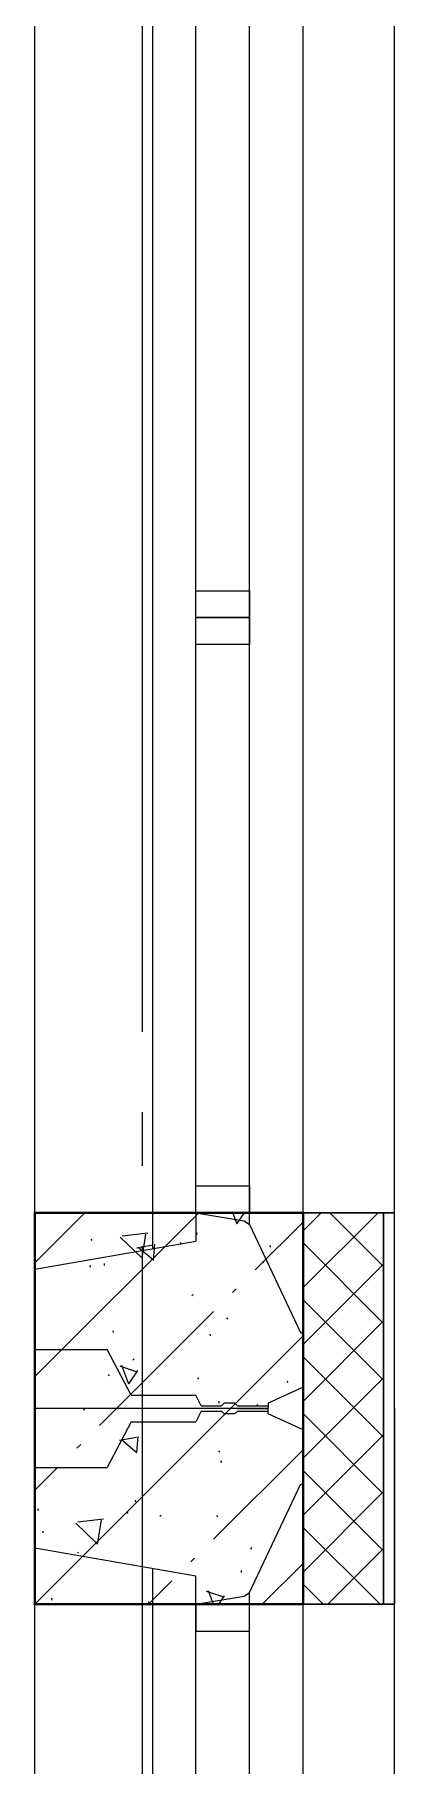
# Model space of a CAD drawing. Header units: millimetres. Extents: x -85420 to 1195317, y -69347 to 470418.
# Drawn here: x 447746 to 448416, y 47911 to 51138 of the extents above; entities that cross this region are included whole.
import ezdxf

# ---------------------------------------------------------------- set-up
doc = ezdxf.new("R2010")
doc.units = ezdxf.units.MM
for name, pattern in [('GOST2.303 6', [12, 8, -1.5, 1, -1.5]), ('ГОСТ 2.303 5', [24, 20, -1.5, 1, -1.5]), ('осевая', [50.8, 31.75, -6.35, 6.35, -6.35])]:
    doc.linetypes.add(name, pattern=pattern)
for name, color, linetype, lineweight in [('+АР_Осевые линии', 252, 'GOST2.303 6', 9), ('АР_Окна', 4, 'Continuous', 9), ('АР_Сущ Несущая стена', 250, 'Continuous', 50), ('АР_штриховка несущих стен', 250, 'Continuous', 0), ('СПДС_+АР_Стены', 250, 'Continuous', 20), ('стены', 7, 'Continuous', 40), ('ТОНКАЯ', 253, 'Continuous', 0)]:
    doc.layers.add(name, color=color, linetype=linetype, lineweight=lineweight)
doc.layers.add('ОСИ', color=7, linetype='осевая', lineweight=13, true_color=0x999999)

# ---------------------------------------------------------------- blocks, each defined once
blk = doc.blocks.new('НП 3033')
at = {"layer": 'АР_Окна', "ltscale": 100}
for p, q in [((365, 500), (2635, 500)), ((365, 400), (2635, 400)), ((365, 300), (2635, 300)), ((365, 220), (2635, 220)), ((365, 0), (2635, 0))]:
    blk.add_line(p, q, dxfattribs=at)
for points in [[(365, 300), (365, 500), (365, 670), (2635, 670), (2635, 300)], [(365, 300), (415, 300), (415, 400), (365, 400)], [(1450, 400), (1425, 400), (1425, 300), (1450, 300), (1475, 300), (1475, 400), (1437.5, 400)], [(1500, 400), (1475, 400), (1475, 300), (1500, 300), (1525, 300), (1525, 400), (1487.5, 400)], [(2635, 300), (2585, 300), (2585, 400), (2635, 400)]]:
    blk.add_lwpolyline(points, dxfattribs=at)
at = {"layer": 'СПДС_+АР_Стены', "ltscale": 100}
for points in [[(0, 670), (0, 670), (365, 670), (365, 670)], [(3000, 670), (3000, 670), (2635, 670), (2635, 670)]]:
    blk.add_lwpolyline(points, dxfattribs=at)
at = {"layer": 'стены', "ltscale": 100}
for p, q in [((2960, 500), (2860, 500)), ((0, 0), (0, 0))]:
    blk.add_line(p, q, dxfattribs=at)
at = {"layer": 'стены', "lineweight": 30, "ltscale": 100}
blk.add_lwpolyline([(0, 0), (365, 0), (365, 500), (0, 500)], dxfattribs=at)
at = {"layer": 'стены', "ltscale": 100}
blk.add_lwpolyline([(3000, 500), (2635, 500), (2635, 0), (3000, 0)], dxfattribs=at)
blk = doc.blocks.new('обследование 2 этаж 1245')
at = {"layer": 'ТОНКАЯ', "ltscale": 100}
for p, q in [((7060, -22820), (7060, -20100)), ((6560, -22700), (6560, -20220)), ((6780, -22661.9), (6780, -20258.1)), ((6860, -22595), (6860, -20325)), ((6960, -22617), (6960, -20303)), ((6860, -22595), (6950, -22610)), ((6860, -22595), (6860, -22648)), ((6950, -22610), (6960, -22617)), ((6960, -22617), (7055, -22818)), ((6560, -22700), (6860, -22648)), ((6560, -22700), (6560, -22850)), ((7055, -22818), (7060, -22820)), ((6560, -22850), (6695, -22850)), ((6560, -22960), (6560, -22850)), ((6740, -22935), (6695, -22850)), ((7060, -22920), (7060, -22820)), ((6740, -22935), (6860, -22935)), ((6870, -22955), (6860, -22935)), ((7060, -22920), (6995, -22950)), ((6995, -22960), (6560, -22960)), ((6995, -22960), (6560, -22960)), ((6560, -22960), (6560, -23070)), ((6870, -22965), (6860, -22985)), ((6870, -22955), (6908, -22955)), ((6870, -22965), (6908, -22965)), ((6913, -22950), (6908, -22955)), ((6913, -22970), (6908, -22965)), ((6933, -22950), (6913, -22950)), ((6933, -22970), (6913, -22970)), ((6938, -22955), (6933, -22950)), ((6938, -22965), (6933, -22970)), ((6938, -22955), (6995, -22955)), ((6938, -22960), (6995, -22960)), ((6938, -22960), (6995, -22960)), ((6938, -22965), (6995, -22965)), ((6995, -22950), (6995, -22955)), ((6995, -22955), (6995, -22960)), ((6995, -22965), (6995, -22960)), ((6995, -22970), (6995, -22965)), ((7060, -23000), (6995, -22970)), ((6740, -22985), (6695, -23070)), ((6740, -22985), (6860, -22985)), ((7060, -23000), (7060, -23100)), ((6560, -23220), (6560, -23070)), ((6560, -23070), (6695, -23070)), ((6960, -23303), (7055, -23102)), ((7055, -23102), (7060, -23100)), ((7060, -25820), (7060, -23100)), ((6560, -25700), (6560, -23220)), ((6560, -23220), (6860, -23272)), ((6780, -25661.9), (6780, -23258.1)), ((6860, -23325), (6860, -23272)), ((6860, -23325), (6950, -23310)), ((6860, -25595), (6860, -23325)), ((6950, -23310), (6960, -23303)), ((6960, -25617), (6960, -23303))]:
    blk.add_line(p, q, dxfattribs=at)
blk = doc.blocks.new('A$C314F1C93')
at = {"layer": '+АР_Осевые линии', "linetype": 'ГОСТ 2.303 5', "lineweight": 0, "ltscale": 100}
blk.add_line((17540, 64752.7), (17540, -9752.2), dxfattribs=at)

msp = doc.modelspace()

# ---------------------------------------------------------------- block references
at = {"layer": 'ОСИ', "ltscale": 40}
msp.add_blockref('A$C314F1C93', (430406.4, 15326.4, 0), dxfattribs=at)

# ---------------------------------------------------------------- next in the draw order: hatches: boundary and pattern name
at = {"layer": 'АР_штриховка несущих стен', "lineweight": 0}
h = msp.add_hatch(dxfattribs=at)
h.set_pattern_fill('FP_1', color=256, angle=90, style=0, pattern_type=2)
h.set_pattern_definition([(225, (226238.74, 437007.94), (212.13203, -212.13203), [300, -50, 10, -50]), (225, (226026.74, 437007.94), (212.13203, -212.13203), []), (140, (226238.74, 437007.94), (31.37587, 358.6306), [37.5, -412.5]), (85, (226238.74, 437007.94), (-376.09568, -69.3761), [30, -330]), (190.451, (226241.35, 437037.82), (-344.71734, 289.2568), [31.87, -350.571]), (136.184, (226138.74, 437007.94), (82.7615, 533.61997), [56.25, -618.75]), (186.636, (226145.64, 437052.4), (-487.0622, 467.3284), [47.805, -525.856]), (81.184, (226138.74, 437007.94), (-487.05805, 467.33264), [45, -495]), (111, (226163.74, 437057.94), (201.30952, 298.45407), [37.5, -412.5]), (56, (226163.74, 437057.94), (-362.5749, 121.6571), [30, -330]), (161.451, (226180.5, 437082.8), (-161.2621, 420.11198), [31.87, -350.571]), (127.5, (226238.74, 437007.94), (-166.446927, 6.079928), [3.353, -322.647, 3.353, -331.647, -331.25]), (127.5, (226238.74, 437007.94), (-166.446927, 6.079928), [-661, 3.353, -327.897]), (97.5, (226238.74, 437007.94), (-197.205856, 131.53477), [3.353, -187.647, 3.353, -315.147, -126.25]), (97.5, (226238.74, 437007.94), (-197.205856, 131.53477), [-509.5, 3.353, -122.897]), (57.5, (226238.74, 436896.44), (11.277436, 266.91122), [3.353, -121.647, 3.353, -386.647, -517.5]), (57.5, (226238.74, 436896.44), (11.277436, 266.91122), [-515, 3.353, -514.147]), (47.5, (226238.74, 436846.44), (-50.05249, 291.59308), [3.353, -159.147, 3.353, -255.647, -367.5]), (47.5, (226238.74, 436846.44), (-50.05249, 291.59308), [-421.5, 3.353, -364.147])])
h.paths.add_polyline_path([(447746.4, 48211.4), (448246.4, 48211.4), (448246.4, 48941.4), (447746.4, 48941.4)])
at = {"layer": 'СПДС_+АР_Стены', "lineweight": 9, "ltscale": 100}
h = msp.add_hatch(dxfattribs=at)
h.set_pattern_fill('НЕМЕТАЛЛИЧЕСКИЕ МАТЕРИАЛЫ', color=256, scale=30, style=0, pattern_type=2)
h.set_pattern_definition([(45, (0, 0), (-53.033009, 53.033009), []), (135, (0, 0), (-53.033009, -53.033009), [])])
h.paths.add_polyline_path([(448396.4, 48211.4), (448396.4, 48941.4), (448246.4, 48941.4), (448246.4, 48211.4)], flags=0)

# ---------------------------------------------------------------- next in the draw order: linework, layer by layer
at = {"layer": 'СПДС_+АР_Стены', "ltscale": 100}
for points in [[(448396.4, 48211.4), (448396.4, 48941.4), (448246.4, 48941.4), (448246.4, 48211.4), (448396.4, 48211.4)], [(448396.4, 48941.4), (448396.4, 48211.4), (448416.4, 48211.4), (448416.4, 48941.4), (448396.4, 48941.4)]]:
    msp.add_lwpolyline(points, close=True, dxfattribs=at)
at = {"layer": 'стены', "ltscale": 100, "elevation": 0}
msp.add_lwpolyline([(448246.4, 48941.4), (447746.4, 48941.4), (447746.4, 48211.4), (448246.4, 48211.4)], close=True, dxfattribs=at)

# ---------------------------------------------------------------- next in the draw order: block references
at = {"layer": 'АР_Сущ Несущая стена', "xscale": -1, "rotation": 270}
for p in [(447746.4, 48576.4, 0), (447746.4, 45576.4, 0)]:
    msp.add_blockref('НП 3033', p, dxfattribs=at)
at = {"layer": 'ТОНКАЯ', "ltscale": 200}
msp.add_blockref('обследование 2 этаж 1245', (441186.4, 71536.4, 0), dxfattribs=at)

doc.saveas('drawing.dxf')
